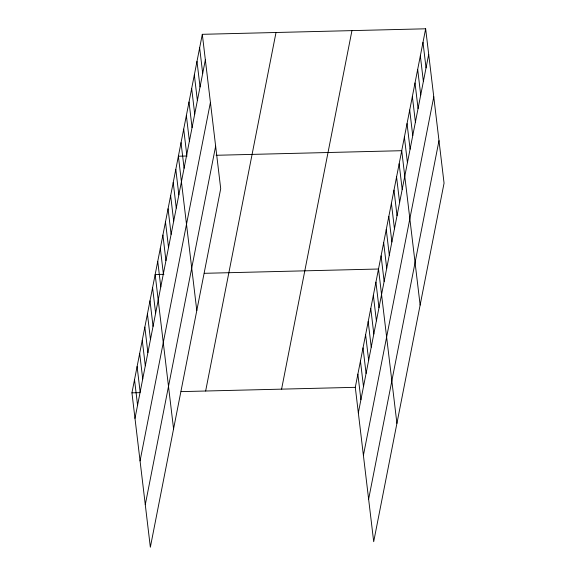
<?xml version="1.0" encoding="UTF-8"?>
<svg xmlns="http://www.w3.org/2000/svg" width="576" height="576" viewBox="0 0 576 576"><rect width="100%" height="100%" fill="white"/><g stroke="black" fill="none" stroke-linecap="round" stroke-linejoin="round"><path stroke-width="0.86" d="M202.306 34.315L220.709 188.676L150.35 547.2L131.94 392.839L202.306 34.315L425.65 28.8L444.06 183.161L373.694 541.685L355.291 387.324L425.65 28.8M134.986 418.385L205.351 59.861M140.054 460.894L210.42 102.37M145.282 504.691L215.64 146.167M205.646 391.018L276.012 32.494M281.585 389.146L351.943 30.622M358.337 412.87L428.695 54.346M363.406 455.378L433.764 96.854M368.626 499.176L438.991 140.652M187.157 155.995L178.38 156.211L196.79 310.572M216.108 155.282L401.731 150.696L420.134 305.064M163.937 274.306L155.16 274.522L173.57 428.89M204.3 273.312L378.511 269.014L396.914 423.374M131.94 392.839L139.838 392.645M181.08 391.622L355.291 387.324M422.993 42.343L426.038 67.889M420.336 55.886L423.382 81.432M417.679 69.43L420.725 94.982M415.015 82.98L418.068 108.526M412.358 96.523L415.404 122.069M409.702 110.066L412.747 135.612M407.045 123.61L410.09 149.155M404.388 137.153L407.434 162.698M399.146 163.843L402.192 189.389M396.569 176.99L399.614 202.536M393.991 190.138L397.037 215.683M391.406 203.285L394.452 228.83M388.829 216.425L391.874 241.978M386.251 229.572L389.297 255.118M383.666 242.719L386.712 268.265M381.089 255.866L384.134 281.412M375.926 282.161L378.972 307.706M373.349 295.301L376.394 320.854M370.771 308.448L373.817 333.994M368.186 321.595L371.232 347.141M365.609 334.742L368.654 360.288M363.031 347.89L366.077 373.435M360.446 361.037L363.492 386.582M357.869 374.177L360.914 399.722M199.649 47.858L202.694 73.404M196.985 61.402L200.038 86.947M194.328 74.945L197.374 100.49M191.671 88.488L194.717 114.034M189.014 102.031L192.06 127.577M186.358 115.574L189.403 141.127M183.701 129.125L186.746 154.67M181.037 142.668L184.082 168.214M175.802 169.358L178.848 194.904M173.225 182.506L176.27 208.051M170.64 195.646L173.686 221.191M168.062 208.793L171.108 234.338M165.485 221.94L168.53 247.486M162.9 235.087L165.946 260.633M160.322 248.234L163.368 273.78M157.745 261.374L160.79 286.927M152.582 287.669L155.628 313.214M150.005 300.816L153.05 326.362M147.42 313.963L150.466 339.509M144.842 327.11L147.888 352.656M142.265 340.25L145.31 365.803M139.68 353.398L142.726 378.943M137.102 366.545L140.148 392.09M134.525 379.692L137.57 405.238"/></g></svg>
